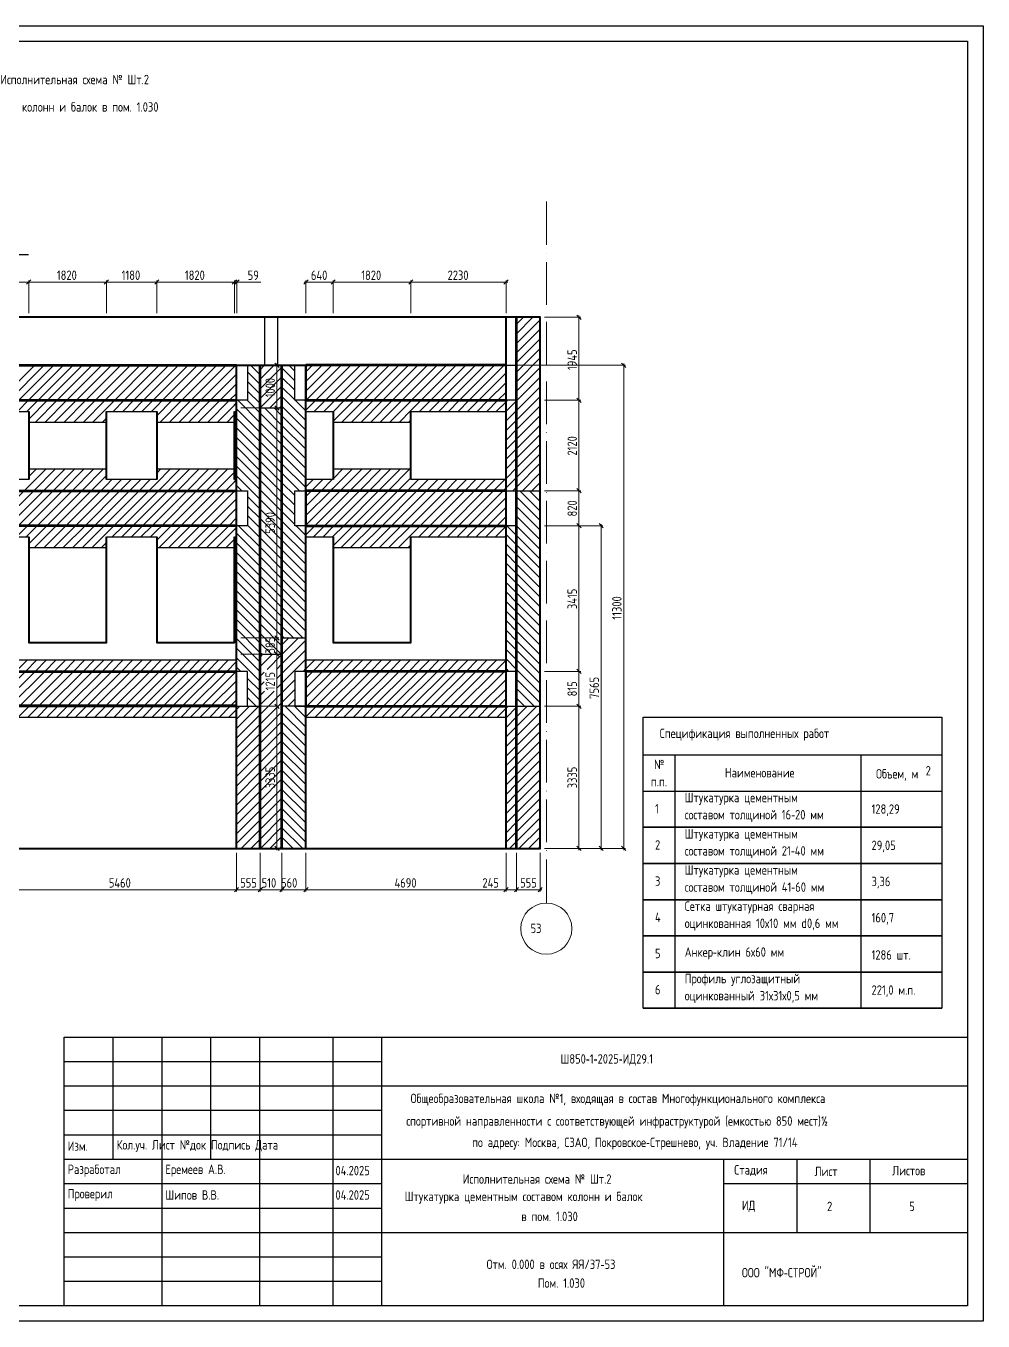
# Model space of a CAD drawing. Header units: millimetres. Extents: x 0 to 129, y 0 to 17.
# Drawn here: x 37.15 to 49.32, y 0.06 to 16.54 of the extents above; entities that cross this region are included whole.
import ezdxf

# ---------------------------------------------------------------- set-up
doc = ezdxf.new("R2010")
doc.units = ezdxf.units.MM
doc.layers.add('PDF _0', color=7, linetype='Continuous')
doc.layers.add('PDF _Текст', color=7, linetype='Continuous')
doc.layers.add('PDF _Оси-1', color=7, linetype='Continuous', true_color=0xaaaaaa)
doc.layers.add('PDF _Оси-3', color=7, linetype='Continuous', true_color=0x989898)
doc.styles.get("Standard").update_dxf_attribs({"font": 'ГОСТ тип А.ttf'})

msp = doc.modelspace()

# ---------------------------------------------------------------- linework, layer by layer
at = {"layer": 'PDF _0', "lineweight": 25}
for points in [[(26.028, 16.535), (49.324, 16.535), (49.324, 0.063), (26.028, 0.063)], [(26.812, 16.339), (49.128, 16.339), (49.128, 0.259), (26.812, 0.259)], [(40.188, 12.829), (40.351, 12.829), (40.351, 12.219), (40.188, 12.219)], [(39.971, 11.774), (39.83, 11.774), (39.83, 12.219), (39.971, 12.219)], [(40.712, 11.774), (40.571, 11.774), (40.571, 12.219), (40.712, 12.219)], [(43.39, 11.774), (43.257, 11.774), (43.257, 12.219), (43.39, 12.219)], [(39.971, 10.179), (39.83, 10.179), (39.83, 10.623), (39.971, 10.623)], [(40.712, 10.179), (40.571, 10.179), (40.571, 10.623), (40.712, 10.623)], [(43.39, 10.179), (43.257, 10.179), (43.257, 10.623), (43.39, 10.623)], [(39.83, 7.883), (39.971, 7.883), (39.971, 8.326), (39.83, 8.326)], [(40.571, 7.883), (40.712, 7.883), (40.712, 8.326), (40.571, 8.326)], [(43.257, 7.883), (43.39, 7.883), (43.39, 8.326), (43.257, 8.326)], [(48.798, 4.041), (45.002, 4.041), (45.002, 7.743), (48.798, 7.743)], [(48.798, 6.343), (45.002, 6.343)], [(48.798, 5.882), (45.002, 5.882)], [(48.798, 5.422), (45.002, 5.422)], [(48.798, 4.962), (45.002, 4.962)], [(48.798, 4.501), (45.002, 4.501)], [(37.637, 3.676), (49.128, 3.676), (49.128, 0.259), (37.637, 0.259)]]:
    msp.add_lwpolyline(points, close=True, dxfattribs=at)
for points in [[(35.86, 13.626), (37.185, 13.626)], [(40.131, 12.829), (40.408, 12.829)], [(40.131, 11.676), (40.408, 11.676)], [(43.39, 10.623), (43.691, 10.623)], [(40.408, 8.751), (40.712, 8.751)], [(40.131, 8.543), (40.408, 8.543)], [(39.83, 7.883), (40.131, 7.883)], [(40.712, 7.883), (40.408, 7.883)], [(43.39, 7.883), (43.691, 7.883)], [(45.002, 7.263), (48.798, 7.263)], [(45.405, 7.263), (45.405, 4.041)], [(47.768, 7.263), (47.768, 4.041)], [(45.002, 6.803), (48.798, 6.803)], [(45.002, 4.041), (48.798, 4.041)], [(38.258, 3.676), (38.258, 2.123)], [(38.879, 3.676), (38.879, 0.259)], [(39.5, 3.676), (39.5, 2.123)], [(40.121, 3.676), (40.121, 0.259)], [(41.053, 3.676), (41.053, 0.259)], [(41.674, 3.676), (41.674, 0.259)], [(37.637, 3.365), (41.674, 3.365)], [(37.637, 3.054), (49.128, 3.054)], [(37.637, 2.744), (41.674, 2.744)], [(37.637, 2.433), (41.674, 2.433)], [(37.637, 2.123), (49.128, 2.123)], [(46.022, 2.123), (46.022, 0.259)], [(46.954, 2.123), (46.954, 1.191)], [(47.886, 2.123), (47.886, 1.191)], [(37.637, 1.812), (41.674, 1.812)], [(46.022, 1.812), (49.128, 1.812)], [(37.637, 1.501), (41.674, 1.501)], [(37.637, 1.191), (49.128, 1.191)], [(37.637, 0.88), (41.674, 0.88)], [(37.637, 0.57), (41.674, 0.57)]]:
    msp.add_lwpolyline(points, dxfattribs=at)
at = {"layer": 'PDF _0', "lineweight": 13}
for points in [[(37.21, 13.277), (36.846, 13.277)], [(37.166, 13.277), (38.197, 13.277)], [(38.154, 13.277), (38.837, 13.277)], [(38.794, 13.277), (39.825, 13.277)], [(39.803, 13.277), (39.749, 13.277)], [(39.862, 13.305), (39.808, 13.25)], [(39.835, 12.883), (39.835, 13.299)], [(39.835, 13.277), (40.138, 13.277)], [(40.739, 13.305), (40.685, 13.25)], [(40.69, 13.277), (41.081, 13.277)], [(40.712, 12.883), (40.712, 13.299)], [(41.038, 13.277), (42.069, 13.277)], [(42.025, 13.277), (43.279, 13.277)], [(43.23, 13.25), (43.284, 13.305)], [(43.257, 12.883), (43.257, 13.299)], [(44.212, 12.802), (44.158, 12.856)], [(44.185, 12.851), (44.185, 11.752)], [(43.745, 12.829), (44.207, 12.829)], [(39.885, 12.219), (40.366, 12.219)], [(40.371, 12.192), (40.317, 12.246)], [(40.344, 11.654), (40.344, 12.24)], [(43.311, 12.219), (44.775, 12.219)], [(44.781, 12.192), (44.726, 12.246)], [(44.754, 12.24), (44.754, 6.052)], [(40.344, 11.698), (40.344, 8.73)], [(44.185, 11.796), (44.185, 10.602)], [(44.185, 10.645), (44.185, 10.157)], [(44.03, 10.179), (44.489, 10.179)], [(44.185, 10.2), (44.185, 8.304)], [(44.494, 10.151), (44.44, 10.206)], [(44.467, 10.2), (44.467, 6.052)], [(40.344, 8.773), (40.344, 8.521)], [(40.344, 8.564), (40.344, 7.862)], [(44.185, 8.347), (44.185, 7.862)], [(40.344, 7.905), (40.344, 6.052)], [(44.185, 6.052), (44.185, 7.905)], [(40.317, 6.101), (40.371, 6.047)], [(44.158, 6.101), (44.212, 6.047)], [(44.44, 6.101), (44.494, 6.047)], [(44.726, 6.101), (44.781, 6.047)], [(39.885, 6.074), (40.366, 6.074)], [(43.691, 6.019), (43.691, 5.527)], [(43.745, 6.074), (44.207, 6.074)], [(44.775, 6.074), (44.03, 6.074), (44.489, 6.074)], [(36.846, 5.549), (39.852, 5.549)], [(39.809, 5.549), (40.153, 5.549)], [(40.11, 5.549), (40.43, 5.549)], [(40.387, 5.549), (40.734, 5.549)], [(40.69, 5.549), (43.279, 5.549)], [(43.257, 5.549), (42.928, 5.549)], [(43.235, 5.549), (43.39, 5.549)], [(43.368, 5.549), (43.713, 5.549)], [(43.664, 5.522), (43.718, 5.576)]]:
    msp.add_lwpolyline(points, dxfattribs=at)
for points in [[(37.161, 13.25), (37.215, 13.305)], [(37.188, 13.299), (37.188, 12.883)], [(38.148, 13.25), (38.203, 13.305)], [(38.175, 13.299), (38.175, 12.883)], [(38.789, 13.25), (38.843, 13.305)], [(38.816, 13.299), (38.816, 12.883)], [(39.83, 13.305), (39.776, 13.25)], [(39.803, 13.299), (39.803, 12.883)], [(41.032, 13.25), (41.086, 13.305)], [(41.059, 13.299), (41.059, 12.883)], [(42.02, 13.25), (42.074, 13.305)], [(42.047, 13.299), (42.047, 12.883)], [(40.317, 11.703), (40.371, 11.649)], [(44.207, 11.774), (43.745, 11.774)], [(44.212, 11.747), (44.158, 11.801)], [(40.366, 11.676), (39.885, 11.676)], [(44.207, 10.623), (43.745, 10.623)], [(44.212, 10.596), (44.158, 10.651)], [(44.207, 10.179), (43.745, 10.179)], [(44.212, 10.151), (44.158, 10.206)], [(40.366, 8.751), (39.885, 8.751)], [(40.317, 8.779), (40.371, 8.724)], [(40.317, 8.57), (40.371, 8.515)], [(40.366, 8.543), (39.885, 8.543)], [(44.207, 8.326), (43.745, 8.326)], [(44.212, 8.298), (44.158, 8.353)], [(40.317, 7.91), (40.371, 7.856)], [(44.212, 7.856), (44.158, 7.91)], [(40.366, 7.883), (39.885, 7.883)], [(44.207, 7.883), (43.745, 7.883)], [(39.83, 5.527), (39.83, 6.019)], [(40.131, 5.527), (40.131, 6.019)], [(40.408, 5.527), (40.408, 6.019)], [(40.712, 5.527), (40.712, 6.019)], [(43.257, 5.527), (43.257, 6.019)], [(43.39, 5.527), (43.39, 6.019)], [(39.803, 5.522), (39.857, 5.576)], [(40.104, 5.522), (40.159, 5.576)], [(40.381, 5.522), (40.435, 5.576)], [(40.685, 5.522), (40.739, 5.576)], [(43.23, 5.522), (43.284, 5.576)], [(43.363, 5.522), (43.417, 5.576)]]:
    msp.add_lwpolyline(points, close=True, dxfattribs=at)
at = {"layer": 'PDF _0', "lineweight": 40}
for points in [[(43.257, 6.074), (43.39, 6.074), (43.691, 6.074), (43.691, 12.829), (28.56, 12.829), (28.56, 6.074), (28.856, 6.074), (28.997, 6.074), (28.997, 12.829)], [(40.712, 6.074), (43.257, 6.074), (43.257, 12.829)], [(28.856, 12.219), (43.257, 12.219)], [(36.868, 6.074), (39.83, 6.074), (39.83, 12.219)], [(39.83, 6.074), (40.131, 6.074), (40.408, 6.074), (40.712, 6.074), (40.712, 12.219)], [(37.188, 11.633), (37.188, 10.765)], [(38.175, 10.765), (38.175, 11.633)], [(38.816, 11.633), (38.816, 10.765)], [(39.803, 10.765), (39.803, 11.633)], [(41.059, 11.633), (41.059, 10.765)], [(42.047, 10.765), (42.047, 11.633)], [(37.188, 10.037), (37.188, 8.692), (38.175, 8.692), (38.175, 10.037)], [(38.816, 10.037), (38.816, 8.692), (39.803, 8.692), (39.803, 10.037)], [(41.059, 10.037), (41.059, 8.692), (42.047, 8.692), (42.047, 10.037)]]:
    msp.add_lwpolyline(points, dxfattribs=at)
at = {"layer": 'PDF _0', "color": 3, "lineweight": 30}
for points in [[(43.39, 12.741), (43.478, 12.829)], [(43.39, 12.619), (43.6, 12.829)], [(43.39, 12.498), (43.691, 12.799)], [(43.39, 12.376), (43.691, 12.677)], [(43.39, 12.254), (43.691, 12.555)], [(43.39, 12.132), (43.691, 12.433)], [(36.564, 11.397), (36.868, 11.701), (36.941, 11.774), (37.385, 12.219)], [(36.868, 11.823), (37.264, 12.219)], [(36.921, 11.633), (37.062, 11.774), (37.507, 12.219)], [(37.043, 11.633), (37.184, 11.774), (37.629, 12.219)], [(37.165, 11.633), (37.188, 11.656), (37.306, 11.774), (37.751, 12.219)], [(37.188, 11.534), (37.428, 11.774), (37.873, 12.219)], [(37.273, 11.497), (37.55, 11.774), (37.995, 12.219)], [(37.395, 11.497), (37.671, 11.774), (38.116, 12.219)], [(37.517, 11.497), (37.793, 11.774), (38.238, 12.219)], [(37.638, 11.497), (37.915, 11.774), (38.36, 12.219)], [(37.76, 11.497), (38.037, 11.774), (38.482, 12.219)], [(37.882, 11.497), (38.159, 11.774), (38.604, 12.219)], [(38.004, 11.497), (38.175, 11.669), (38.281, 11.774), (38.725, 12.219)], [(38.261, 11.633), (38.402, 11.774), (38.847, 12.219)], [(38.383, 11.633), (38.524, 11.774), (38.969, 12.219)], [(38.505, 11.633), (38.646, 11.774), (39.091, 12.219)], [(38.627, 11.633), (38.768, 11.774), (39.213, 12.219)], [(38.749, 11.633), (38.816, 11.7), (38.89, 11.774), (39.335, 12.219)], [(38.816, 11.578), (39.011, 11.774), (39.456, 12.219)], [(38.857, 11.497), (39.133, 11.774), (39.578, 12.219)], [(38.978, 11.497), (39.255, 11.774), (39.7, 12.219)], [(39.1, 11.497), (39.377, 11.774), (39.822, 12.219)], [(40.131, 12.163), (40.187, 12.219)], [(40.131, 12.041), (40.309, 12.219)], [(40.131, 11.919), (40.408, 12.196)], [(40.712, 12.134), (40.796, 12.219)], [(40.712, 12.013), (40.918, 12.219)], [(40.712, 11.891), (41.04, 12.219)], [(40.712, 11.769), (40.717, 11.774), (41.162, 12.219)], [(40.712, 11.647), (40.839, 11.774), (41.284, 12.219)], [(40.819, 11.633), (40.961, 11.774), (41.405, 12.219)], [(40.941, 11.633), (41.059, 11.751), (41.082, 11.774), (41.527, 12.219)], [(41.059, 11.629), (41.204, 11.774), (41.649, 12.219)], [(41.059, 11.507), (41.326, 11.774), (41.771, 12.219)], [(41.171, 11.497), (41.448, 11.774), (41.893, 12.219)], [(41.293, 11.497), (41.57, 11.774), (42.015, 12.219)], [(41.415, 11.497), (41.691, 11.774), (42.136, 12.219)], [(41.537, 11.497), (41.813, 11.774), (42.258, 12.219)], [(41.658, 11.497), (41.935, 11.774), (42.38, 12.219)], [(41.78, 11.497), (42.047, 11.764), (42.057, 11.774), (42.502, 12.219)], [(41.902, 11.497), (42.047, 11.642), (42.179, 11.774), (42.624, 12.219)], [(42.159, 11.633), (42.301, 11.774), (42.745, 12.219)], [(42.281, 11.633), (42.422, 11.774), (42.867, 12.219)], [(42.403, 11.633), (42.544, 11.774), (42.989, 12.219)], [(42.525, 11.633), (42.666, 11.774), (43.111, 12.219)], [(42.647, 11.633), (42.788, 11.774), (43.233, 12.219)], [(43.39, 12.01), (43.691, 12.312)], [(43.39, 11.889), (43.691, 12.19)], [(39.222, 11.497), (39.499, 11.774), (39.83, 12.105)], [(40.131, 11.798), (40.408, 12.074)], [(42.769, 11.633), (42.91, 11.774), (43.257, 12.121)], [(43.256, 11.633), (43.257, 11.634), (43.39, 11.767), (43.691, 12.068)], [(39.344, 11.497), (39.621, 11.774), (39.83, 11.984)], [(39.466, 11.497), (39.742, 11.774), (39.83, 11.862)], [(40.132, 11.676), (40.408, 11.952)], [(42.89, 11.633), (43.031, 11.774), (43.257, 11.999)], [(43.012, 11.633), (43.153, 11.774), (43.257, 11.877)], [(43.257, 11.512), (43.39, 11.645), (43.691, 11.946)], [(39.587, 11.497), (39.803, 11.713), (39.83, 11.74)], [(40.254, 11.676), (40.408, 11.831)], [(40.376, 11.676), (40.408, 11.709)], [(43.134, 11.633), (43.257, 11.756), (43.275, 11.774)], [(43.257, 11.39), (43.39, 11.523), (43.691, 11.824)], [(43.257, 11.268), (43.39, 11.401), (43.691, 11.702)], [(38.126, 11.497), (38.175, 11.547)], [(39.709, 11.497), (39.803, 11.591)], [(43.257, 11.147), (43.39, 11.279), (43.691, 11.581)], [(42.024, 11.497), (42.047, 11.52)], [(43.257, 11.025), (43.39, 11.158), (43.691, 11.459)], [(43.257, 10.903), (43.39, 11.036), (43.691, 11.337)], [(43.257, 10.781), (43.39, 10.914), (43.691, 11.215)], [(42.635, 10.037), (42.776, 10.179), (43.221, 10.623), (43.257, 10.659), (43.39, 10.792), (43.691, 11.093)], [(36.868, 10.361), (37.13, 10.623), (37.188, 10.681), (37.407, 10.9)], [(36.868, 10.239), (37.252, 10.623), (37.529, 10.9)], [(36.868, 10.117), (36.929, 10.179), (37.374, 10.623), (37.651, 10.9)], [(36.91, 10.037), (37.051, 10.179), (37.496, 10.623), (37.772, 10.9)], [(37.031, 10.037), (37.173, 10.179), (37.617, 10.623), (37.894, 10.9)], [(37.153, 10.037), (37.188, 10.072), (37.294, 10.179), (37.739, 10.623), (38.016, 10.9)], [(37.188, 10.803), (37.285, 10.9)], [(37.188, 9.95), (37.416, 10.179), (37.861, 10.623), (38.138, 10.9)], [(37.992, 9.902), (38.175, 10.085), (38.269, 10.179), (38.714, 10.623), (38.816, 10.725), (38.991, 10.9)], [(38.25, 10.037), (38.391, 10.179), (38.836, 10.623), (39.112, 10.9)], [(38.371, 10.037), (38.513, 10.179), (38.957, 10.623), (39.234, 10.9)], [(38.493, 10.037), (38.634, 10.179), (39.079, 10.623), (39.356, 10.9)], [(38.615, 10.037), (38.756, 10.179), (39.201, 10.623), (39.478, 10.9)], [(38.737, 10.037), (38.816, 10.116), (38.878, 10.179), (39.323, 10.623), (39.6, 10.9)], [(38.816, 10.847), (38.869, 10.9)], [(38.816, 9.994), (39, 10.179), (39.445, 10.623), (39.721, 10.9)], [(40.712, 10.307), (41.028, 10.623), (41.059, 10.654), (41.305, 10.9)], [(40.712, 10.185), (41.15, 10.623), (41.427, 10.9)], [(40.712, 10.064), (40.827, 10.179), (41.272, 10.623), (41.549, 10.9)], [(40.808, 10.037), (40.949, 10.179), (41.394, 10.623), (41.671, 10.9)], [(40.93, 10.037), (41.059, 10.167), (41.071, 10.179), (41.516, 10.623), (41.792, 10.9)], [(41.051, 10.037), (41.059, 10.045), (41.193, 10.179), (41.637, 10.623), (41.914, 10.9)], [(41.059, 10.898), (41.061, 10.9)], [(41.059, 10.776), (41.183, 10.9)], [(41.059, 9.924), (41.314, 10.179), (41.759, 10.623), (42.036, 10.9)], [(43.343, 10.623), (43.39, 10.67), (43.691, 10.972)], [(37.261, 9.902), (37.538, 10.179), (37.983, 10.623), (38.175, 10.816)], [(37.383, 9.902), (37.66, 10.179), (38.105, 10.623), (38.175, 10.694), (38.246, 10.765)], [(37.505, 9.902), (37.782, 10.179), (38.227, 10.623), (38.368, 10.765)], [(37.627, 9.902), (37.903, 10.179), (38.348, 10.623), (38.489, 10.765)], [(37.749, 9.902), (38.025, 10.179), (38.47, 10.623), (38.611, 10.765)], [(37.87, 9.902), (38.147, 10.179), (38.592, 10.623), (38.733, 10.765)], [(38.845, 9.902), (39.122, 10.179), (39.567, 10.623), (39.803, 10.86)], [(38.967, 9.902), (39.243, 10.179), (39.688, 10.623), (39.803, 10.738), (39.829, 10.765)], [(40.712, 10.673), (40.804, 10.765)], [(40.712, 10.551), (40.785, 10.623), (40.926, 10.765)], [(40.712, 10.429), (40.907, 10.623), (41.048, 10.765)], [(41.159, 9.902), (41.436, 10.179), (41.881, 10.623), (42.047, 10.789)], [(41.281, 9.902), (41.558, 10.179), (42.003, 10.623), (42.047, 10.667), (42.144, 10.765)], [(41.403, 9.902), (41.68, 10.179), (42.125, 10.623), (42.266, 10.765)], [(41.525, 9.902), (41.802, 10.179), (42.247, 10.623), (42.388, 10.765)], [(41.647, 9.902), (41.923, 10.179), (42.368, 10.623), (42.509, 10.765)], [(41.769, 9.902), (42.045, 10.179), (42.49, 10.623), (42.631, 10.765)], [(41.89, 9.902), (42.047, 10.058), (42.167, 10.179), (42.612, 10.623), (42.753, 10.765)], [(42.148, 10.037), (42.289, 10.179), (42.734, 10.623), (42.875, 10.765)], [(42.27, 10.037), (42.411, 10.179), (42.856, 10.623), (42.997, 10.765)], [(42.391, 10.037), (42.533, 10.179), (42.977, 10.623), (43.119, 10.765)], [(42.513, 10.037), (42.654, 10.179), (43.099, 10.623), (43.24, 10.765)], [(43.465, 10.623), (43.691, 10.85)], [(43.587, 10.623), (43.691, 10.728)], [(39.089, 9.902), (39.365, 10.179), (39.81, 10.623), (39.83, 10.644)], [(39.21, 9.902), (39.487, 10.179), (39.83, 10.522)], [(39.332, 9.902), (39.609, 10.179), (39.83, 10.4)], [(42.757, 10.037), (42.898, 10.179), (43.257, 10.537)], [(42.879, 10.037), (43.02, 10.179), (43.257, 10.416)], [(39.454, 9.902), (39.731, 10.179), (39.83, 10.278)], [(43.001, 10.037), (43.142, 10.179), (43.257, 10.294)], [(39.576, 9.902), (39.803, 10.129), (39.83, 10.156)], [(43.122, 10.037), (43.257, 10.172)], [(43.244, 10.037), (43.257, 10.05)], [(38.114, 9.902), (38.175, 9.963)], [(39.698, 9.902), (39.803, 10.007)], [(42.012, 9.902), (42.047, 9.937)], [(40.218, 8.351), (40.408, 8.542), (40.618, 8.751)], [(40.408, 8.663), (40.496, 8.751)], [(40.34, 8.351), (40.408, 8.42), (40.712, 8.724)], [(40.344, 8.234), (40.408, 8.298), (40.712, 8.602)], [(36.868, 8.168), (37.025, 8.326), (37.166, 8.467)], [(36.868, 8.046), (37.147, 8.326), (37.288, 8.467)], [(36.868, 7.925), (37.269, 8.326), (37.41, 8.467)], [(36.951, 7.886), (37.39, 8.326), (37.532, 8.467)], [(37.073, 7.886), (37.512, 8.326), (37.653, 8.467)], [(37.195, 7.886), (37.634, 8.326), (37.775, 8.467)], [(37.316, 7.886), (37.756, 8.326), (37.897, 8.467)], [(37.438, 7.886), (37.878, 8.326), (38.019, 8.467)], [(37.56, 7.886), (38, 8.326), (38.141, 8.467)], [(37.682, 7.886), (38.121, 8.326), (38.262, 8.467)], [(37.804, 7.886), (38.243, 8.326), (38.384, 8.467)], [(37.925, 7.886), (38.365, 8.326), (38.506, 8.467)], [(38.047, 7.886), (38.487, 8.326), (38.628, 8.467)], [(38.169, 7.886), (38.609, 8.326), (38.75, 8.467)], [(38.291, 7.886), (38.73, 8.326), (38.872, 8.467)], [(38.413, 7.886), (38.852, 8.326), (38.993, 8.467)], [(38.535, 7.886), (38.974, 8.326), (39.115, 8.467)], [(38.656, 7.886), (39.096, 8.326), (39.237, 8.467)], [(38.778, 7.886), (39.218, 8.326), (39.359, 8.467)], [(38.9, 7.886), (39.34, 8.326), (39.481, 8.467)], [(39.022, 7.886), (39.461, 8.326), (39.602, 8.467)], [(39.144, 7.886), (39.583, 8.326), (39.724, 8.467)], [(39.265, 7.886), (39.705, 8.326), (39.83, 8.451)], [(40.131, 8.508), (40.166, 8.543)], [(40.131, 8.387), (40.287, 8.543)], [(40.344, 8.112), (40.408, 8.176), (40.712, 8.48)], [(40.68, 8.326), (40.712, 8.358), (40.821, 8.467)], [(40.712, 8.236), (40.801, 8.326), (40.942, 8.467)], [(40.712, 8.114), (40.923, 8.326), (41.064, 8.467)], [(40.712, 7.993), (41.045, 8.326), (41.186, 8.467)], [(40.727, 7.886), (41.167, 8.326), (41.308, 8.467)], [(40.849, 7.886), (41.289, 8.326), (41.43, 8.467)], [(40.971, 7.886), (41.41, 8.326), (41.552, 8.467)], [(41.093, 7.886), (41.532, 8.326), (41.673, 8.467)], [(41.215, 7.886), (41.654, 8.326), (41.795, 8.467)], [(41.336, 7.886), (41.776, 8.326), (41.917, 8.467)], [(41.458, 7.886), (41.898, 8.326), (42.039, 8.467)], [(41.58, 7.886), (42.02, 8.326), (42.161, 8.467)], [(41.702, 7.886), (42.141, 8.326), (42.282, 8.467)], [(41.824, 7.886), (42.263, 8.326), (42.404, 8.467)], [(41.945, 7.886), (42.385, 8.326), (42.526, 8.467)], [(42.067, 7.886), (42.507, 8.326), (42.648, 8.467)], [(42.189, 7.886), (42.629, 8.326), (42.77, 8.467)], [(42.311, 7.886), (42.75, 8.326), (42.892, 8.467)], [(42.433, 7.886), (42.872, 8.326), (43.013, 8.467)], [(42.555, 7.886), (42.994, 8.326), (43.135, 8.467)], [(42.676, 7.886), (43.116, 8.326), (43.257, 8.467)], [(39.387, 7.886), (39.827, 8.326), (39.83, 8.329)], [(40.131, 8.265), (40.181, 8.315)], [(42.798, 7.886), (43.238, 8.326), (43.257, 8.345)], [(39.509, 7.886), (39.83, 8.207)], [(39.631, 7.886), (39.83, 8.085)], [(39.83, 7.476), (40.131, 7.778), (40.408, 8.054), (40.571, 8.217)], [(39.83, 7.355), (40.131, 7.656), (40.408, 7.932), (40.571, 8.095)], [(40.131, 8.143), (40.181, 8.193)], [(40.131, 8.021), (40.185, 8.075)], [(40.131, 7.899), (40.307, 8.075)], [(42.92, 7.886), (43.257, 8.223)], [(43.042, 7.886), (43.257, 8.101)], [(39.753, 7.886), (39.83, 7.964)], [(40.481, 7.883), (40.571, 7.973)], [(43.164, 7.886), (43.257, 7.979)], [(37.053, 7.745), (37.192, 7.883)], [(37.175, 7.745), (37.314, 7.883)], [(37.297, 7.745), (37.435, 7.883)], [(37.419, 7.745), (37.557, 7.883)], [(37.541, 7.745), (37.679, 7.883)], [(37.663, 7.745), (37.801, 7.883)], [(37.784, 7.745), (37.923, 7.883)], [(37.906, 7.745), (38.045, 7.883)], [(38.028, 7.745), (38.166, 7.883)], [(38.15, 7.745), (38.288, 7.883)], [(38.272, 7.745), (38.41, 7.883)], [(38.393, 7.745), (38.532, 7.883)], [(38.515, 7.745), (38.654, 7.883)], [(38.637, 7.745), (38.775, 7.883)], [(38.759, 7.745), (38.897, 7.883)], [(38.881, 7.745), (39.019, 7.883)], [(39.003, 7.745), (39.141, 7.883)], [(39.124, 7.745), (39.263, 7.883)], [(39.246, 7.745), (39.385, 7.883)], [(39.368, 7.745), (39.506, 7.883)], [(39.49, 7.745), (39.628, 7.883)], [(39.612, 7.745), (39.75, 7.883)], [(39.733, 7.745), (39.83, 7.842), (39.872, 7.883)], [(39.83, 7.72), (39.994, 7.883)], [(39.83, 7.598), (40.115, 7.883)], [(39.83, 7.233), (40.131, 7.534), (40.408, 7.811)], [(40.712, 7.871), (40.725, 7.883)], [(40.712, 7.749), (40.846, 7.883)], [(40.83, 7.745), (40.968, 7.883)], [(40.952, 7.745), (41.09, 7.883)], [(41.073, 7.745), (41.212, 7.883)], [(41.195, 7.745), (41.334, 7.883)], [(41.317, 7.745), (41.455, 7.883)], [(41.439, 7.745), (41.577, 7.883)], [(41.561, 7.745), (41.699, 7.883)], [(41.683, 7.745), (41.821, 7.883)], [(41.804, 7.745), (41.943, 7.883)], [(41.926, 7.745), (42.065, 7.883)], [(42.048, 7.745), (42.186, 7.883)], [(42.17, 7.745), (42.308, 7.883)], [(42.292, 7.745), (42.43, 7.883)], [(42.413, 7.745), (42.552, 7.883)], [(42.535, 7.745), (42.674, 7.883)], [(42.657, 7.745), (42.795, 7.883)], [(42.779, 7.745), (42.917, 7.883)], [(42.901, 7.745), (43.039, 7.883)], [(43.023, 7.745), (43.161, 7.883)], [(43.144, 7.745), (43.257, 7.857), (43.283, 7.883)], [(43.257, 7.736), (43.39, 7.869), (43.405, 7.883)], [(43.257, 7.614), (43.39, 7.747), (43.526, 7.883)], [(43.257, 7.492), (43.39, 7.625), (43.648, 7.883)], [(43.257, 7.37), (43.39, 7.503), (43.691, 7.804)], [(39.83, 7.111), (40.131, 7.412), (40.408, 7.689)], [(43.257, 7.248), (43.39, 7.381), (43.691, 7.682)], [(39.83, 6.989), (40.131, 7.29), (40.408, 7.567)], [(39.83, 6.867), (40.131, 7.168), (40.408, 7.445)], [(43.257, 7.127), (43.39, 7.259), (43.691, 7.561)], [(43.257, 7.005), (43.39, 7.138), (43.691, 7.439)], [(39.83, 6.745), (40.131, 7.047), (40.408, 7.323)], [(43.257, 6.883), (43.39, 7.016), (43.691, 7.317)], [(39.83, 6.624), (40.131, 6.925), (40.408, 7.202)], [(43.257, 6.761), (43.39, 6.894), (43.691, 7.195)], [(39.83, 6.502), (40.131, 6.803), (40.408, 7.08)], [(39.83, 6.38), (40.131, 6.681), (40.408, 6.958)], [(43.257, 6.639), (43.39, 6.772), (43.691, 7.073)], [(43.257, 6.517), (43.39, 6.65), (43.691, 6.952)], [(39.83, 6.258), (40.131, 6.559), (40.408, 6.836)], [(43.257, 6.396), (43.39, 6.529), (43.691, 6.83)], [(39.83, 6.136), (40.131, 6.438), (40.408, 6.714)], [(39.89, 6.074), (40.131, 6.316), (40.408, 6.592)], [(43.257, 6.274), (43.39, 6.407), (43.691, 6.708)], [(40.011, 6.074), (40.131, 6.194), (40.408, 6.471)], [(43.257, 6.152), (43.39, 6.285), (43.691, 6.586)], [(43.3, 6.074), (43.39, 6.163), (43.691, 6.464)], [(40.133, 6.074), (40.408, 6.349)], [(43.422, 6.074), (43.691, 6.342)], [(40.255, 6.074), (40.408, 6.227)], [(40.377, 6.074), (40.408, 6.105)], [(43.544, 6.074), (43.691, 6.221)], [(43.666, 6.074), (43.691, 6.099)]]:
    msp.add_lwpolyline(points, dxfattribs=at)
at = {"layer": 'PDF _0', "color": 1, "lineweight": 100}
for points in [[(43.39, 6.074), (43.39, 12.829)], [(36.868, 12.219), (39.83, 12.219)], [(40.131, 6.074), (40.131, 12.219)], [(40.408, 6.074), (40.408, 12.219)], [(43.257, 12.219), (40.712, 12.219)], [(36.868, 11.774), (39.83, 11.774)], [(40.712, 11.774), (43.257, 11.774)], [(36.868, 10.623), (39.83, 10.623)], [(43.257, 10.623), (40.712, 10.623)], [(39.83, 10.179), (36.868, 10.179)], [(40.712, 10.179), (43.257, 10.179)], [(36.868, 8.326), (39.83, 8.326)], [(43.257, 8.326), (40.712, 8.326)], [(39.83, 7.886), (36.868, 7.886)], [(40.712, 7.883), (43.257, 7.883)]]:
    msp.add_lwpolyline(points, dxfattribs=at)
at = {"layer": 'PDF _0', "lineweight": 40}
for points in [[(36.868, 11.774), (39.83, 11.774), (39.83, 12.219), (36.868, 12.219)], [(40.712, 11.774), (43.257, 11.774), (43.257, 12.219), (40.712, 12.219)], [(36.868, 10.179), (39.83, 10.179), (39.83, 10.623), (36.868, 10.623)], [(40.712, 10.179), (43.257, 10.179), (43.257, 10.623), (40.712, 10.623)], [(36.868, 7.883), (39.83, 7.883), (39.83, 8.326), (36.868, 8.326)], [(40.712, 7.883), (43.257, 7.883), (43.257, 8.326), (40.712, 8.326)]]:
    msp.add_lwpolyline(points, close=True, dxfattribs=at)
at = {"layer": 'PDF _0', "color": 5, "lineweight": 30}
for points in [[(40.131, 12.097), (40.009, 12.219)], [(40.131, 12.218), (40.131, 12.219)], [(40.571, 12.144), (40.497, 12.219)], [(40.131, 11.975), (39.971, 12.135)], [(40.571, 12.023), (40.408, 12.185)], [(40.571, 11.901), (40.408, 12.064)], [(40.131, 11.853), (39.971, 12.013)], [(40.131, 11.731), (39.971, 11.891)], [(40.571, 11.779), (40.408, 11.942)], [(40.712, 10.907), (40.408, 11.211), (40.131, 11.488), (39.845, 11.774)], [(40.712, 11.029), (40.408, 11.333), (40.131, 11.609), (39.967, 11.774)], [(40.712, 11.516), (40.408, 11.82)], [(40.712, 11.394), (40.408, 11.698)], [(40.712, 11.638), (40.576, 11.774)], [(40.712, 11.76), (40.698, 11.774)], [(40.712, 10.785), (40.408, 11.089), (40.131, 11.366), (39.83, 11.667)], [(40.712, 10.663), (40.408, 10.967), (40.131, 11.244), (39.83, 11.545)], [(40.712, 11.151), (40.408, 11.454), (40.187, 11.676)], [(40.712, 11.272), (40.408, 11.576), (40.308, 11.676)], [(40.63, 10.623), (40.408, 10.845), (40.131, 11.122), (39.83, 11.423)], [(40.571, 10.561), (40.408, 10.724), (40.131, 11), (39.83, 11.301)], [(40.571, 10.439), (40.408, 10.602), (40.131, 10.878), (39.83, 11.18)], [(40.571, 10.317), (40.408, 10.48), (40.131, 10.757), (39.83, 11.058)], [(40.571, 10.195), (40.408, 10.358), (40.131, 10.635), (39.83, 10.936)], [(40.712, 9.932), (40.408, 10.236), (40.131, 10.513), (39.83, 10.814)], [(39.899, 10.623), (39.83, 10.692)], [(40.712, 9.811), (40.408, 10.114), (40.131, 10.391), (39.971, 10.551)], [(43.691, 10.243), (43.39, 10.544)], [(43.691, 10.364), (43.432, 10.623)], [(43.691, 10.486), (43.554, 10.623)], [(43.691, 10.608), (43.676, 10.623)], [(40.712, 9.689), (40.408, 9.993), (40.131, 10.269), (39.971, 10.429)], [(43.691, 10.121), (43.39, 10.422)], [(40.712, 9.567), (40.408, 9.871), (40.131, 10.148), (39.971, 10.308)], [(43.691, 9.999), (43.39, 10.3)], [(40.712, 9.201), (40.408, 9.505), (40.131, 9.782), (39.83, 10.083)], [(40.712, 9.323), (40.408, 9.627), (40.131, 9.904), (39.857, 10.179)], [(40.712, 9.445), (40.408, 9.749), (40.131, 10.026), (39.971, 10.186)], [(40.712, 10.054), (40.588, 10.179)], [(40.712, 10.176), (40.71, 10.179)], [(43.691, 9.633), (43.39, 9.935), (43.257, 10.068)], [(43.691, 9.755), (43.39, 10.056), (43.268, 10.179)], [(43.691, 9.877), (43.39, 10.178), (43.39, 10.179)], [(40.712, 9.08), (40.408, 9.384), (40.131, 9.66), (39.83, 9.961)], [(43.691, 9.512), (43.39, 9.813), (43.257, 9.946)], [(40.712, 8.958), (40.408, 9.262), (40.131, 9.538), (39.83, 9.84)], [(43.691, 9.39), (43.39, 9.691), (43.257, 9.824)], [(40.712, 8.836), (40.408, 9.14), (40.131, 9.417), (39.83, 9.718)], [(40.675, 8.751), (40.408, 9.018), (40.131, 9.295), (39.83, 9.596)], [(43.691, 9.268), (43.39, 9.569), (43.257, 9.702)], [(43.691, 9.146), (43.39, 9.447), (43.257, 9.58)], [(40.553, 8.751), (40.408, 8.896), (40.131, 9.173), (39.83, 9.474)], [(43.691, 9.024), (43.39, 9.326), (43.257, 9.458)], [(40.431, 8.751), (40.408, 8.774), (40.131, 9.051), (39.83, 9.352)], [(40.408, 8.653), (40.131, 8.929), (39.83, 9.23)], [(43.691, 8.903), (43.39, 9.204), (43.257, 9.337)], [(40.396, 8.543), (40.131, 8.808), (39.83, 9.109)], [(43.691, 8.781), (43.39, 9.082), (43.257, 9.215)], [(43.691, 8.659), (43.39, 8.96), (43.257, 9.093)], [(40.275, 8.543), (40.131, 8.686), (39.83, 8.987)], [(43.691, 8.537), (43.39, 8.838), (43.257, 8.971)], [(40.153, 8.543), (40.131, 8.564), (39.83, 8.865)], [(40.131, 8.442), (39.83, 8.743)], [(43.691, 8.415), (43.39, 8.716), (43.257, 8.849)], [(40.131, 8.32), (39.83, 8.621)], [(43.691, 8.293), (43.39, 8.595), (43.257, 8.728)], [(43.691, 8.172), (43.39, 8.473), (43.257, 8.606)], [(40.131, 8.198), (39.83, 8.5)], [(43.691, 8.05), (43.39, 8.351), (43.257, 8.484)], [(39.883, 8.326), (39.83, 8.378)], [(40.131, 8.077), (39.971, 8.237)], [(43.293, 8.326), (43.257, 8.362)], [(40.131, 7.955), (39.971, 8.115)], [(43.691, 7.928), (43.39, 8.229)], [(43.614, 7.883), (43.39, 8.107)], [(40.081, 7.883), (39.971, 7.993)], [(43.492, 7.883), (43.39, 7.986)], [(40.712, 7.496), (40.408, 7.8)], [(40.712, 7.618), (40.447, 7.883)], [(40.712, 7.74), (40.568, 7.883)], [(40.712, 7.861), (40.69, 7.883)], [(40.712, 7.374), (40.408, 7.678)], [(40.712, 7.252), (40.408, 7.556)], [(40.712, 7.131), (40.408, 7.434)], [(40.712, 7.009), (40.408, 7.313)], [(40.712, 6.887), (40.408, 7.191)], [(40.712, 6.765), (40.408, 7.069)], [(40.712, 6.643), (40.408, 6.947)], [(40.712, 6.521), (40.408, 6.825)], [(40.712, 6.4), (40.408, 6.704)], [(40.712, 6.278), (40.408, 6.582)], [(40.712, 6.156), (40.408, 6.46)], [(40.673, 6.074), (40.408, 6.338)], [(40.551, 6.074), (40.408, 6.216)], [(40.429, 6.074), (40.408, 6.094)]]:
    msp.add_lwpolyline(points, dxfattribs=at)
at = {"layer": 'PDF _0', "lineweight": 30}
for points in [[(39.803, 11.633), (39.83, 11.633), (39.83, 11.774), (36.868, 11.774), (36.868, 11.633), (37.188, 11.633)], [(42.047, 11.633), (43.257, 11.633), (43.257, 11.774), (40.712, 11.774), (40.712, 11.633), (41.059, 11.633)], [(38.175, 11.633), (38.816, 11.633)], [(37.188, 11.497), (38.175, 11.497)], [(38.816, 11.497), (39.803, 11.497)], [(41.059, 11.497), (42.047, 11.497)], [(37.188, 10.9), (38.175, 10.9)], [(38.816, 10.9), (39.803, 10.9)], [(41.059, 10.9), (42.047, 10.9)], [(37.188, 10.765), (36.868, 10.765), (36.868, 10.623), (39.83, 10.623), (39.83, 10.765), (39.803, 10.765)], [(38.816, 10.765), (38.175, 10.765)], [(41.059, 10.765), (40.712, 10.765), (40.712, 10.623), (43.257, 10.623), (43.257, 10.765), (42.047, 10.765)], [(39.803, 10.037), (39.83, 10.037), (39.83, 10.179), (36.868, 10.179), (36.868, 10.037), (37.188, 10.037)], [(42.047, 10.037), (43.257, 10.037), (43.257, 10.179), (40.712, 10.179), (40.712, 10.037), (41.059, 10.037)], [(37.188, 9.902), (38.175, 9.902)], [(38.175, 10.037), (38.816, 10.037)], [(38.816, 9.902), (39.803, 9.902)], [(41.059, 9.902), (42.047, 9.902)]]:
    msp.add_lwpolyline(points, dxfattribs=at)
for points in [[(36.868, 8.326), (39.83, 8.326), (39.83, 8.467), (36.868, 8.467)], [(40.712, 8.326), (43.257, 8.326), (43.257, 8.467), (40.712, 8.467)], [(36.868, 7.745), (39.83, 7.745), (39.83, 7.886), (36.868, 7.886)], [(40.712, 7.745), (43.257, 7.745), (43.257, 7.886), (40.712, 7.886)]]:
    msp.add_lwpolyline(points, close=True, dxfattribs=at)
at = {"layer": 'PDF _Оси-1', "lineweight": 20}
msp.add_circle((43.77, 5.054), 0.326, dxfattribs=at)
at = {"layer": 'PDF _Оси-3', "lineweight": 9}
for points in [[(43.77, 14.304), (43.77, 13.749)], [(43.77, 13.532), (43.77, 12.989)], [(43.77, 12.772), (43.77, 12.23)], [(43.77, 12.012), (43.77, 11.47)], [(43.77, 11.253), (43.77, 10.71)], [(43.77, 10.493), (43.77, 9.951)], [(43.77, 9.734), (43.77, 9.191)], [(43.77, 8.974), (43.77, 8.431)], [(43.77, 8.214), (43.77, 7.672)], [(43.77, 7.455), (43.77, 6.912)], [(43.77, 6.695), (43.77, 6.152)], [(43.77, 5.935), (43.77, 5.38)]]:
    msp.add_lwpolyline(points, dxfattribs=at)
at = {"layer": 'PDF _Оси-3', "lineweight": 5}
for points in [[(43.77, 13.64), (43.772, 13.64), (43.772, 13.642), (43.77, 13.642)], [(43.77, 12.881), (43.772, 12.881), (43.772, 12.883), (43.77, 12.883)], [(43.77, 12.121), (43.772, 12.121), (43.772, 12.123), (43.77, 12.123)], [(43.77, 11.361), (43.772, 11.361), (43.772, 11.363), (43.77, 11.363)], [(43.77, 10.602), (43.772, 10.602), (43.772, 10.604), (43.77, 10.604)], [(43.77, 9.842), (43.772, 9.842), (43.772, 9.844), (43.77, 9.844)], [(43.77, 9.082), (43.772, 9.082), (43.772, 9.084), (43.77, 9.084)], [(43.77, 8.323), (43.772, 8.323), (43.772, 8.325), (43.77, 8.325)], [(43.77, 7.563), (43.772, 7.563), (43.772, 7.565), (43.77, 7.565)], [(43.77, 6.803), (43.772, 6.803), (43.772, 6.805), (43.77, 6.805)], [(43.77, 6.044), (43.772, 6.044), (43.772, 6.046), (43.77, 6.046)]]:
    msp.add_lwpolyline(points, close=True, dxfattribs=at)

# ---------------------------------------------------------------- texts
at = {"layer": 'PDF _Текст', "char_height": 0.12, "attachment_point": 4}
for s, insert in [('Исполнительная схема № Шт.2', (36.826, 15.853)), ('Штукатурка цементным составом колонн и балок в пом. 1.030', (35.032, 15.488)), ('1820', (37.545, 13.364)), ('1180', (38.369, 13.364)), ('1820', (39.173, 13.364)), ('59', (39.972, 13.364)), ('640', (40.776, 13.364)), ('1820', (41.416, 13.364)), ('2230', (42.514, 13.364)), ('Спецификация выполненных работ', (45.212, 7.522)), ('№', (45.141, 7.142)), ('Наименование', (46.041, 7.037)), ('Объем, м', (47.963, 7.009)), ('2', (48.594, 7.062)), ('п.п.', (45.099, 6.924)), ('Штукатурка цементным', (45.53, 6.705)), ('1', (45.152, 6.579)), ('128,29', (47.906, 6.561)), ('составом толщиной 16‐20 мм', (45.53, 6.487)), ('Штукатурка цементным', (45.53, 6.244)), ('2', (45.152, 6.119)), ('составом толщиной 21‐40 мм', (45.53, 6.027)), ('29,05', (47.906, 6.1)), ('Штукатурка цементным', (45.53, 5.784)), ('5460', (38.206, 5.636)), ('555 510 560', (39.877, 5.636)), ('4690', (41.839, 5.636)), ('245', (42.957, 5.636)), ('555', (43.437, 5.636)), ('3', (45.152, 5.659)), ('составом толщиной 41‐60 мм', (45.53, 5.566)), ('3,36', (47.906, 5.64)), ('Сетка штукатурная сварная', (45.53, 5.324)), ('4', (45.152, 5.199)), ('оцинкованная 10х10 мм d0,6 мм', (45.53, 5.106)), ('160,7', (47.906, 5.18)), ('5', (45.152, 4.738)), ('Анкер‐клин 6х60 мм', (45.53, 4.74)), ('1286 шт.', (47.906, 4.72)), ('Профиль углозащитный', (45.53, 4.403)), ('6', (45.152, 4.278)), ('221,0 м.п.', (47.906, 4.259)), ('оцинкованный 31х31х0,5 мм', (45.53, 4.185)), ('Ш850‐1‐2025‐ИД29.1', (43.951, 3.385)), ('Общеобразовательная школа №1, входящая в состав Многофункционального комплекса', (42.044, 2.879)), ('спортивной направленности с соответствующей инфраструктурой (емкостью 850 мест)½', (41.989, 2.591)), ('Изм.', (37.683, 2.288)), ('Кол.уч. Лист №док Подпись Дата', (38.305, 2.288)), ('по адресу: Москва, СЗАО, Покровское‐Стрешнево, уч. Владение 71/14', (42.826, 2.32)), ('Разработал', (37.683, 1.977)), ('Еремеев А.В.', (38.925, 1.977)), ('04.2025', (41.088, 1.977)), ('Стадия', (46.159, 1.977)), ('Лист', (47.182, 1.967)), ('Листов', (48.169, 1.977)), ('Исполнительная схема № Шт.2', (42.707, 1.87)), ('Проверил', (37.683, 1.667)), ('Шипов В.В.', (38.925, 1.667)), ('04.2025', (41.088, 1.667)), ('Штукатурка цементным составом колонн и балок    ', (41.969, 1.632)), ('ИД', (46.257, 1.522)), ('2', (47.34, 1.522)), ('5', (48.384, 1.522)), ('в пом. 1.030', (43.452, 1.394)), ('Отм. 0.000 в осях ЯЯ/37‐53', (43.01, 0.785)), ('ООО "МФ‐СТРОЙ"', (46.257, 0.679)), ('Пом. 1.030', (43.662, 0.547))]:
    msp.add_mtext(s, dxfattribs=dict(at, insert=insert))
at = {"layer": 'PDF _Текст', "char_height": 0.12, "attachment_point": 4, "rotation": 90}
for s, insert in [('1945', (44.099, 12.158)), ('1000', (40.258, 11.811)), ('2120', (44.099, 11.071)), ('820', (44.099, 10.296)), ('5390', (40.258, 10.076)), ('3415', (44.099, 9.118)), ('11300', (44.667, 8.984)), ('385', (40.258, 8.554)), ('1215', (40.258, 8.085)), ('7565', (44.379, 7.977)), ('815', (44.099, 8.008)), ('3335', (40.258, 6.839)), ('3335', (44.099, 6.839))]:
    msp.add_mtext(s, dxfattribs=dict(at, insert=insert))
at = {"layer": 'PDF _Текст', "color": 253, "true_color": 0xaaaaaa, "insert": (43.57, 5.058), "char_height": 0.12, "attachment_point": 4}
msp.add_mtext('53', dxfattribs=at)

doc.saveas('drawing.dxf')
